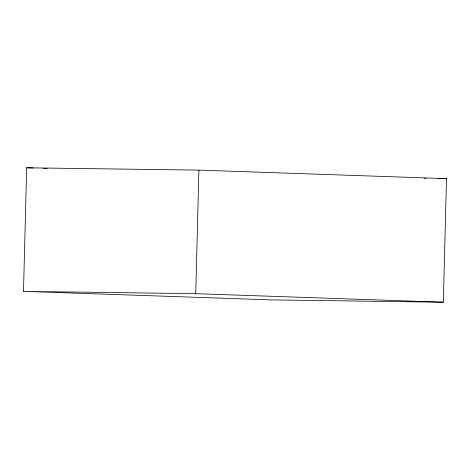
<?xml version="1.0" encoding="UTF-8"?>
<svg xmlns="http://www.w3.org/2000/svg" width="470" height="470" viewBox="0 0 470 470"><rect width="100%" height="100%" fill="white"/><g stroke="black" fill="none" stroke-linecap="round" stroke-linejoin="round"><path stroke-width="0.7" d="M23.5 291.365L26.661 167.796L198.898 170.111L446.5 178.635L443.339 302.204L271.102 299.889L23.5 291.365L195.737 293.68L443.339 302.204M195.737 293.68L198.898 170.111M424.51 178.341L425.979 178.359M438.44 178.53L446.5 178.635M26.661 167.796L33.253 168.019M43.51 168.372L47.17 168.501"/></g></svg>
